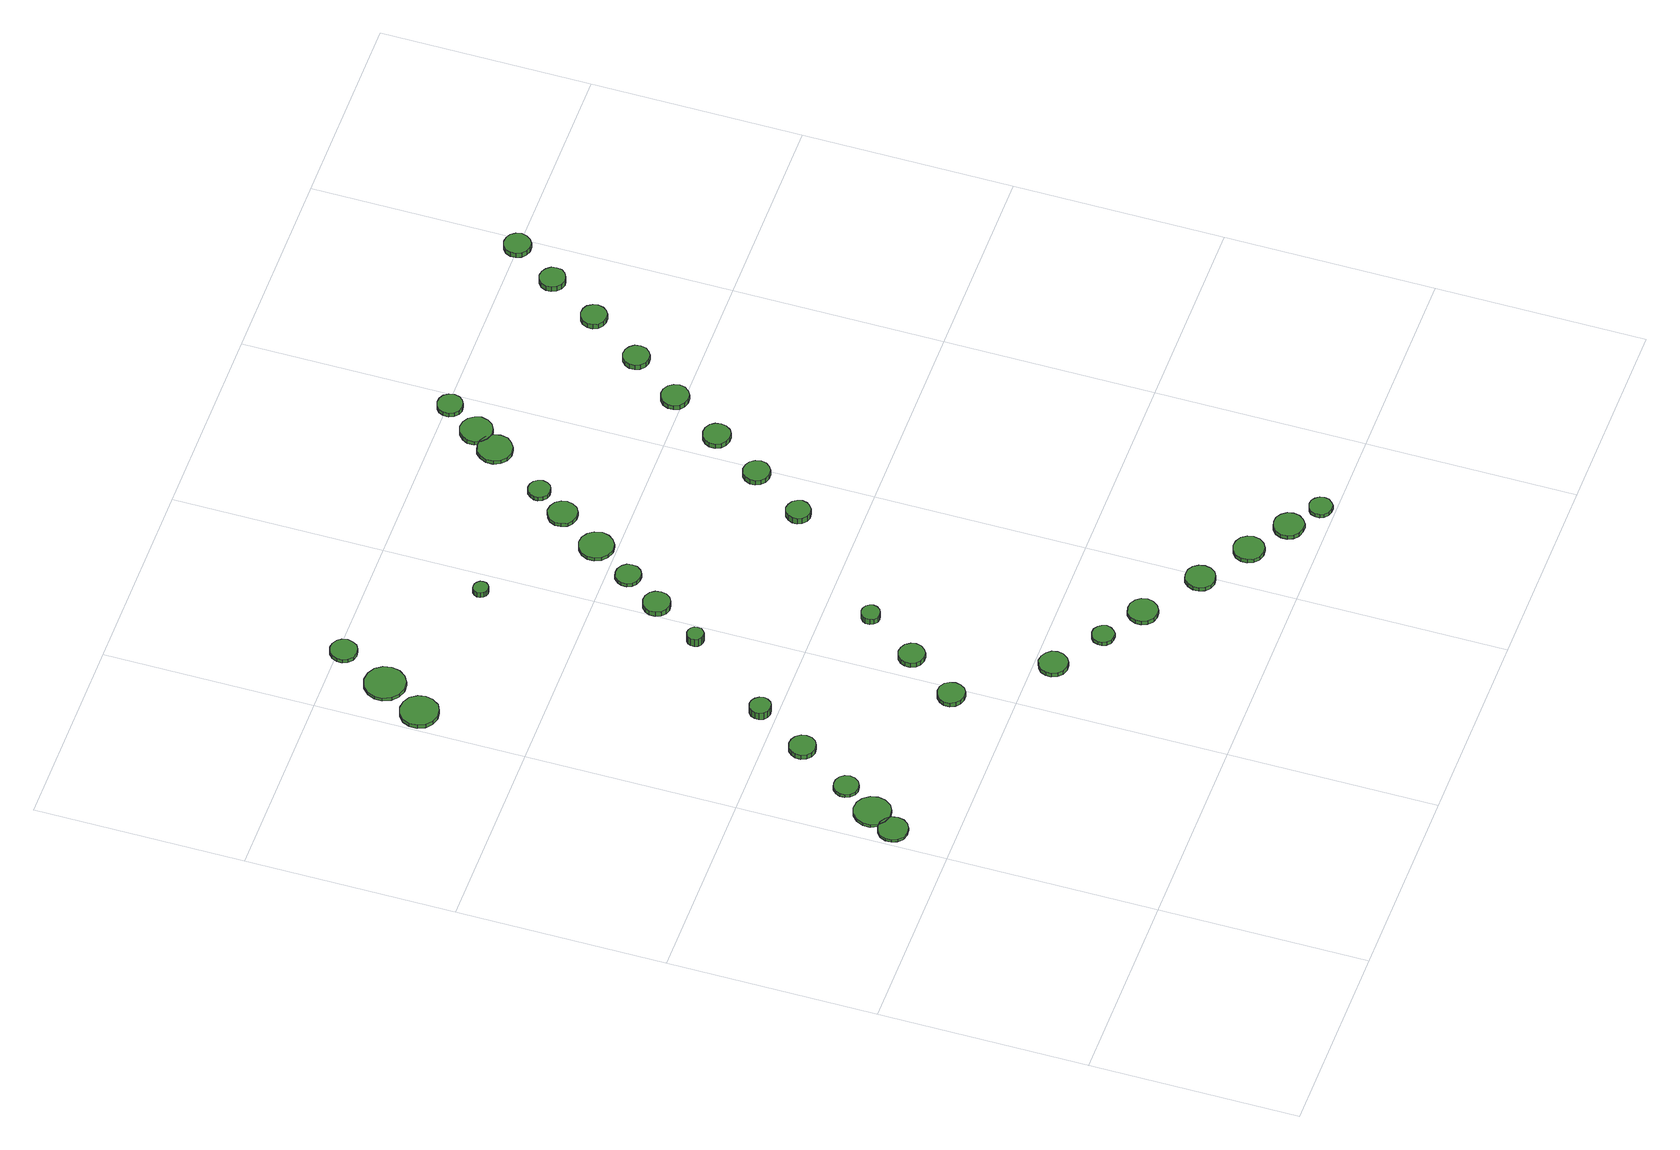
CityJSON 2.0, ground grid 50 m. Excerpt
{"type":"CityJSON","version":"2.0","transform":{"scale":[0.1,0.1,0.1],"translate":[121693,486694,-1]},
"CityObjects":{
"tree1":{"type":"SolitaryVegetationObject","attributes":{"function":"something"},"geometry":[{"type":"MultiSurface","lod":"1","boundaries":[[[0,1,2,3,4,5,6,7,8,9,10,11,12,13,14]],[[15,16,17,18,19,20,21,22,23,24,25,26,27,28,29]],[[0,29,28,1]],[[1,28,27,2]],[[2,27,26,3]],[[3,26,25,4]],[[4,25,24,5]],[[5,24,23,6]],[[6,23,22,7]],[[7,22,21,8]],[[8,21,20,9]],[[9,20,19,10]],[[10,19,18,11]],[[11,18,17,12]],[[12,17,16,13]],[[13,16,15,14]],[[14,15,29,0]]]}]},
"tree2":{"type":"SolitaryVegetationObject","attributes":{"function":"something"},"geometry":[{"type":"MultiSurface","lod":"1","boundaries":[[[30,31,32,33,34,35,36,37,38,39,40,41,42,43,44]],[[45,46,47,48,49,50,51,52,53,54,55,56,57,58,59]],[[30,59,58,31]],[[31,58,57,32]],[[32,57,56,33]],[[33,56,55,34]],[[34,55,54,35]],[[35,54,53,36]],[[36,53,52,37]],[[37,52,51,38]],[[38,51,50,39]],[[39,50,49,40]],[[40,49,48,41]],[[41,48,47,42]],[[42,47,46,43]],[[43,46,45,44]],[[44,45,59,30]]]}]},
"tree3":{"type":"SolitaryVegetationObject","attributes":{"function":"something"},"geometry":[{"type":"MultiSurface","lod":"1","boundaries":[[[60,61,62,63,64,65,66,67,68,69,70,71,72,73,74]],[[75,76,77,78,79,80,81,82,83,84,85,86,87,88,89]],[[60,89,88,61]],[[61,88,87,62]],[[62,87,86,63]],[[63,86,85,64]],[[64,85,84,65]],[[65,84,83,66]],[[66,83,82,67]],[[67,82,81,68]],[[68,81,80,69]],[[69,80,79,70]],[[70,79,78,71]],[[71,78,77,72]],[[72,77,76,73]],[[73,76,75,74]],[[74,75,89,60]]]}]},
"tree4":{"type":"SolitaryVegetationObject","attributes":{"function":"something"},"geometry":[{"type":"MultiSurface","lod":"1","boundaries":[[[90,91,92,93,94,95,96,97,98,99,100,101,102,103,104]],[[105,106,107,108,109,110,111,112,113,114,115,116,117,118,119]],[[90,119,118,91]],[[91,118,117,92]],[[92,117,116,93]],[[93,116,115,94]],[[94,115,114,95]],[[95,114,113,96]],[[96,113,112,97]],[[97,112,111,98]],[[98,111,110,99]],[[99,110,109,100]],[[100,109,108,101]],[[101,108,107,102]],[[102,107,106,103]],[[103,106,105,104]],[[104,105,119,90]]]}]},
"tree5":{"type":"SolitaryVegetationObject","attributes":{"function":"something"},"geometry":[{"type":"MultiSurface","lod":"1","boundaries":[[[120,121,122,123,124,125,126,127,128,129,130,131,132,133,134]],[[135,136,137,138,139,140,141,142,143,144,145,146,147,148,149]],[[120,149,148,121]],[[121,148,147,122]],[[122,147,146,123]],[[123,146,145,124]],[[124,145,144,125]],[[125,144,143,126]],[[126,143,142,127]],[[127,142,141,128]],[[128,141,140,129]],[[129,140,139,130]],[[130,139,138,131]],[[131,138,137,132]],[[132,137,136,133]],[[133,136,135,134]],[[134,135,149,120]]]}]},
"tree6":{"type":"SolitaryVegetationObject","attributes":{"function":"something"},"geometry":[{"type":"MultiSurface","lod":"1","boundaries":[[[150,151,152,153,154,155,156,157,158,159,160,161,162,163,164]],[[165,166,167,168,169,170,171,172,173,174,175,176,177,178,179]],[[150,179,178,151]],[[151,178,177,152]],[[152,177,176,153]],[[153,176,175,154]],[[154,175,174,155]],[[155,174,173,156]],[[156,173,172,157]],[[157,172,171,158]],[[158,171,170,159]],[[159,170,169,160]],[[160,169,168,161]],[[161,168,167,162]],[[162,167,166,163]],[[163,166,165,164]],[[164,165,179,150]]]}]},
"tree7":{"type":"SolitaryVegetationObject","attributes":{"function":"something"},"geometry":[{"type":"MultiSurface","lod":"1","boundaries":[[[180,181,182,183,184,185,186,187,188,189,190,191,192,193,194]],[[195,196,197,198,199,200,201,202,203,204,205,206,207,208,209]],[[180,209,208,181]],[[181,208,207,182]],[[182,207,206,183]],[[183,206,205,184]],[[184,205,204,185]],[[185,204,203,186]],[[186,203,202,187]],[[187,202,201,188]],[[188,201,200,189]],[[189,200,199,190]],[[190,199,198,191]],[[191,198,197,192]],[[192,197,196,193]],[[193,196,195,194]],[[194,195,209,180]]]}]},
"tree8":{"type":"SolitaryVegetationObject","attributes":{"function":"something"},"geometry":[{"type":"MultiSurface","lod":"1","boundaries":[[[210,211,212,213,214,215,216,217,218,219,220,221,222,223,224]],[[225,226,227,228,229,230,231,232,233,234,235,236,237,238,239]],[[210,239,238,211]],[[211,238,237,212]],[[212,237,236,213]],[[213,236,235,214]],[[214,235,234,215]],[[215,234,233,216]],[[216,233,232,217]],[[217,232,231,218]],[[218,231,230,219]],[[219,230,229,220]],[[220,229,228,221]],[[221,228,227,222]],[[222,227,226,223]],[[223,226,225,224]],[[224,225,239,210]]]}]},
"tree9":{"type":"SolitaryVegetationObject","attributes":{"function":"something"},"geometry":[{"type":"MultiSurface","lod":"1","boundaries":[[[240,241,242,243,244,245,246,247,248,249,250,251,252,253,254]],[[255,256,257,258,259,260,261,262,263,264,265,266,267,268,269]],[[240,269,268,241]],[[241,268,267,242]],[[242,267,266,243]],[[243,266,265,244]],[[244,265,264,245]],[[245,264,263,246]],[[246,263,262,247]],[[247,262,261,248]],[[248,261,260,249]],[[249,260,259,250]],[[250,259,258,251]],[[251,258,257,252]],[[252,257,256,253]],[[253,256,255,254]],[[254,255,269,240]]]}]},
"tree10":{"type":"SolitaryVegetationObject","attributes":{"function":"something"},"geometry":[{"type":"MultiSurface","lod":"1","boundaries":[[[270,271,272,273,274,275,276,277,278,279,280,281,282,283,284]],[[285,286,287,288,289,290,291,292,293,294,295,296,297,298,299]],[[270,299,298,271]],[[271,298,297,272]],[[272,297,296,273]],[[273,296,295,274]],[[274,295,294,275]],[[275,294,293,276]],[[276,293,292,277]],[[277,292,291,278]],[[278,291,290,279]],[[279,290,289,280]],[[280,289,288,281]],[[281,288,287,282]],[[282,287,286,283]],[[283,286,285,284]],[[284,285,299,270]]]}]},
"tree11":{"type":"SolitaryVegetationObject","attributes":{"function":"something"},"geometry":[{"type":"MultiSurface","lod":"1","boundaries":[[[300,301,302,303,304,305,306,307,308,309,310,311,312,313,314]],[[315,316,317,318,319,320,321,322,323,324,325,326,327,328,329]],[[300,329,328,301]],[[301,328,327,302]],[[302,327,326,303]],[[303,326,325,304]],[[304,325,324,305]],[[305,324,323,306]],[[306,323,322,307]],[[307,322,321,308]],[[308,321,320,309]],[[309,320,319,310]],[[310,319,318,311]],[[311,318,317,312]],[[312,317,316,313]],[[313,316,315,314]],[[314,315,329,300]]]}]},
"tree12":{"type":"SolitaryVegetationObject","attributes":{"function":"something"},"geometry":[{"type":"MultiSurface","lod":"1","boundaries":[[[330,331,332,333,334,335,336,337,338,339,340,341,342,343,344]],[[345,346,347,348,349,350,351,352,353,354,355,356,357,358,359]],[[330,359,358,331]],[[331,358,357,332]],[[332,357,356,333]],[[333,356,355,334]],[[334,355,354,335]],[[335,354,353,336]],[[336,353,352,337]],[[337,352,351,338]],[[338,351,350,339]],[[339,350,349,340]],[[340,349,348,341]],[[341,348,347,342]],[[342,347,346,343]],[[343,346,345,344]],[[344,345,359,330]]]}]},
"tree13":{"type":"SolitaryVegetationObject","attributes":{"function":"something"},"geometry":[{"type":"MultiSurface","lod":"1","boundaries":[[[360,361,362,363,364,365,366,367,368,369,370,371,372,373,374]],[[375,376,377,378,379,380,381,382,383,384,385,386,387,388,389]],[[360,389,388,361]],[[361,388,387,362]],[[362,387,386,363]],[[363,386,385,364]],[[364,385,384,365]],[[365,384,383,366]],[[366,383,382,367]],[[367,382,381,368]],[[368,381,380,369]],[[369,380,379,370]],[[370,379,378,371]],[[371,378,377,372]],[[372,377,376,373]],[[373,376,375,374]],[[374,375,389,360]]]}]},
"tree14":{"type":"SolitaryVegetationObject","attributes":{"function":"something"},"geometry":[{"type":"MultiSurface","lod":"1","boundaries":[[[390,391,392,393,394,395,396,397,398,399,400,401,402,403,404]],[[405,406,407,408,409,410,411,412,413,414,415,416,417,418,419]],[[390,419,418,391]],[[391,418,417,392]],[[392,417,416,393]],[[393,416,415,394]],[[394,415,414,395]],[[395,414,413,396]],[[396,413,412,397]],[[397,412,411,398]],[[398,411,410,399]],[[399,410,409,400]],[[400,409,408,401]],[[401,408,407,402]],[[402,407,406,403]],[[403,406,405,404]],[[404,405,419,390]]]}]},
"tree15":{"type":"SolitaryVegetationObject","attributes":{"function":"something"},"geometry":[{"type":"MultiSurface","lod":"1","boundaries":[[[420,421,422,423,424,425,426,427,428,429,430,431,432,433,434]],[[435,436,437,438,439,440,441,442,443,444,445,446,447,448,449]],[[420,449,448,421]],[[421,448,447,422]],[[422,447,446,423]],[[423,446,445,424]],[[424,445,444,425]],[[425,444,443,426]],[[426,443,442,427]],[[427,442,441,428]],[[428,441,440,429]],[[429,440,439,430]],[[430,439,438,431]],[[431,438,437,432]],[[432,437,436,433]],[[433,436,435,434]],[[434,435,449,420]]]}]},
"tree16":{"type":"SolitaryVegetationObject","attributes":{"function":"something"},"geometry":[{"type":"MultiSurface","lod":"1","boundaries":[[[450,451,452,453,454,455,456,457,458,459,460,461,462,463,464]],[[465,466,467,468,469,470,471,472,473,474,475,476,477,478,479]],[[450,479,478,451]],[[451,478,477,452]],[[452,477,476,453]],[[453,476,475,454]],[[454,475,474,455]],[[455,474,473,456]],[[456,473,472,457]],[[457,472,471,458]],[[458,471,470,459]],[[459,470,469,460]],[[460,469,468,461]],[[461,468,467,462]],[[462,467,466,463]],[[463,466,465,464]],[[464,465,479,450]]]}]},
"tree17":{"type":"SolitaryVegetationObject","attributes":{"function":"something"},"geometry":[{"type":"MultiSurface","lod":"1","boundaries":[[[480,481,482,483,484,485,486,487,488,489,490,491,492,493,494]],[[495,496,497,498,499,500,501,502,503,504,505,506,507,508,509]],[[480,509,508,481]],[[481,508,507,482]],[[482,507,506,483]],[[483,506,505,484]],[[484,505,504,485]],[[485,504,503,486]],[[486,503,502,487]],[[487,502,501,488]],[[488,501,500,489]],[[489,500,499,490]],[[490,499,498,491]],[[491,498,497,492]],[[492,497,496,493]],[[493,496,495,494]],[[494,495,509,480]]]}]},
"tree18":{"type":"SolitaryVegetationObject","attributes":{"function":"something"}},
"tree19":{"type":"SolitaryVegetationObject","attributes":{"function":"something"},"geometry":[{"type":"MultiSurface","lod":"1","boundaries":[[[510,511,512,513,514,515,516,517,518,519,520,521,522,523,524]],[[525,526,527,528,529,530,531,532,533,534,535,536,537,538,539]],[[510,539,538,511]],[[511,538,537,512]],[[512,537,536,513]],[[513,536,535,514]],[[514,535,534,515]],[[515,534,533,516]],[[516,533,532,517]],[[517,532,531,518]],[[518,531,530,519]],[[519,530,529,520]],[[520,529,528,521]],[[521,528,527,522]],[[522,527,526,523]],[[523,526,525,524]],[[524,525,539,510]]]}]},
"tree20":{"type":"SolitaryVegetationObject","attributes":{"function":"something"},"geometry":[{"type":"MultiSurface","lod":"1","boundaries":[[[540,541,542,543,544,545,546,547,548,549,550,551,552,553,554]],[[555,556,557,558,559,560,561,562,563,564,565,566,567,568,569]],[[540,569,568,541]],[[541,568,567,542]],[[542,567,566,543]],[[543,566,565,544]],[[544,565,564,545]],[[545,564,563,546]],[[546,563,562,547]],[[547,562,561,548]],[[548,561,560,549]],[[549,560,559,550]],[[550,559,558,551]],[[551,558,557,552]],[[552,557,556,553]],[[553,556,555,554]],[[554,555,569,540]]]}]},
"tree21":{"type":"SolitaryVegetationObject","attributes":{"function":"something"}},
"tree22":{"type":"SolitaryVegetationObject","attributes":{"function":"something"},"geometry":[{"type":"MultiSurface","lod":"1","boundaries":[[[570,571,572,573,574,575,576,577,578,579,580,581,582,583,584]],[[585,586,587,588,589,590,591,592,593,594,595,596,597,598,599]],[[570,599,598,571]],[[571,598,597,572]],[[572,597,596,573]],[[573,596,595,574]],[[574,595,594,575]],[[575,594,593,576]],[[576,593,592,577]],[[577,592,591,578]],[[578,591,590,579]],[[579,590,589,580]],[[580,589,588,581]],[[581,588,587,582]],[[582,587,586,583]],[[583,586,585,584]],[[584,585,599,570]]]}]},
"tree23":{"type":"SolitaryVegetationObject","attributes":{"function":"something"}},
"tree24":{"type":"SolitaryVegetationObject","attributes":{"function":"something"},"geometry":[{"type":"MultiSurface","lod":"1","boundaries":[[[600,601,602,603,604,605,606,607,608,609,610,611,612,613,614]],[[615,616,617,618,619,620,621,622,623,624,625,626,627,628,629]],[[600,629,628,601]],[[601,628,627,602]],[[602,627,626,603]],[[603,626,625,604]],[[604,625,624,605]],[[605,624,623,606]],[[606,623,622,607]],[[607,622,621,608]],[[608,621,620,609]],[[609,620,619,610]],[[610,619,618,611]],[[611,618,617,612]],[[612,617,616,613]],[[613,616,615,614]],[[614,615,629,600]]]}]},
"tree25":{"type":"SolitaryVegetationObject","attributes":{"function":"something"},"geometry":[{"type":"MultiSurface","lod":"1","boundaries":[[[630,631,632,633,634,635,636,637,638,639,640,641,642,643,644]],[[645,646,647,648,649,650,651,652,653,654,655,656,657,658,659]],[[630,659,658,631]],[[631,658,657,632]],[[632,657,656,633]],[[633,656,655,634]],[[634,655,654,635]],[[635,654,653,636]],[[636,653,652,637]],[[637,652,651,638]],[[638,651,650,639]],[[639,650,649,640]],[[640,649,648,641]],[[641,648,647,642]],[[642,647,646,643]],[[643,646,645,644]],[[644,645,659,630]]]}]},
"tree26":{"type":"SolitaryVegetationObject","attributes":{"function":"something"},"geometry":[{"type":"MultiSurface","lod":"1","boundaries":[[[660,661,662,663,664,665,666,667,668,669,670,671,672,673,674]],[[675,676,677,678,679,680,681,682,683,684,685,686,687,688,689]],[[660,689,688,661]],[[661,688,687,662]],[[662,687,686,663]],[[663,686,685,664]],[[664,685,684,665]],[[665,684,683,666]],[[666,683,682,667]],[[667,682,681,668]],[[668,681,680,669]],[[669,680,679,670]],[[670,679,678,671]],[[671,678,677,672]],[[672,677,676,673]],[[673,676,675,674]],[[674,675,689,660]]]}]},
"tree27":{"type":"SolitaryVegetationObject","attributes":{"function":"something"},"geometry":[{"type":"MultiSurface","lod":"1","boundaries":[[[690,691,692,693,694,695,696,697,698,699,700,701,702,703,704]],[[705,706,707,708,709,710,711,712,713,714,715,716,717,718,719]],[[690,719,718,691]],[[691,718,717,692]],[[692,717,716,693]],[[693,716,715,694]],[[694,715,714,695]],[[695,714,713,696]],[[696,713,712,697]],[[697,712,711,698]],[[698,711,710,699]],[[699,710,709,700]],[[700,709,708,701]],[[701,708,707,702]],[[702,707,706,703]],[[703,706,705,704]],[[704,705,719,690]]]}]},
"tree28":{"type":"SolitaryVegetationObject","attributes":{"function":"something"},"geometry":[{"type":"MultiSurface","lod":"1","boundaries":[[[720,721,722,723,724,725,726,727,728,729,730,731,732,733,734]],[[735,736,737,738,739,740,741,742,743,744,745,746,747,748,749]],[[720,749,748,721]],[[721,748,747,722]],[[722,747,746,723]],[[723,746,745,724]],[[724,745,744,725]],[[725,744,743,726]],[[726,743,742,727]],[[727,742,741,728]],[[728,741,740,729]],[[729,740,739,730]],[[730,739,738,731]],[[731,738,737,732]],[[732,737,736,733]],[[733,736,735,734]],[[734,735,749,720]]]}]},
"tree29":{"type":"SolitaryVegetationObject","attributes":{"function":"something"},"geometry":[{"type":"MultiSurface","lod":"1","boundaries":[[[750,751,752,753,754,755,756,757,758,759,760,761,762,763,764]],[[765,766,767,768,769,770,771,772,773,774,775,776,777,778,779]],[[750,779,778,751]],[[751,778,777,752]],[[752,777,776,753]],[[753,776,775,754]],[[754,775,774,755]],[[755,774,773,756]],[[756,773,772,757]],[[757,772,771,758]],[[758,771,770,759]],[[759,770,769,760]],[[760,769,768,761]],[[761,768,767,762]],[[762,767,766,763]],[[763,766,765,764]],[[764,765,779,750]]]}]},
"tree30":{"type":"SolitaryVegetationObject","attributes":{"function":"something"},"geometry":[{"type":"MultiSurface","lod":"1","boundaries":[[[780,781,782,783,784,785,786,787,788,789,790,791,792,793,794]],[[795,796,797,798,799,800,801,802,803,804,805,806,807,808,809]],[[780,809,808,781]],[[781,808,807,782]],[[782,807,806,783]],[[783,806,805,784]],[[784,805,804,785]],[[785,804,803,786]],[[786,803,802,787]],[[787,802,801,788]],[[788,801,800,789]],[[789,800,799,790]],[[790,799,798,791]],[[791,798,797,792]],[[792,797,796,793]],[[793,796,795,794]],[[794,795,809,780]]]}]},
"tree31":{"type":"SolitaryVegetationObject","attributes":{"function":"something"},"geometry":[{"type":"MultiSurface","lod":"1","boundaries":[[[810,811,812,813,814,815,816,817,818,819,820,821,822,823,824]],[[825,826,827,828,829,830,831,832,833,834,835,836,837,838,839]],[[810,839,838,811]],[[811,838,837,812]],[[812,837,836,813]],[[813,836,835,814]],[[814,835,834,815]],[[815,834,833,816]],[[816,833,832,817]],[[817,832,831,818]],[[818,831,830,819]],[[819,830,829,820]],[[820,829,828,821]],[[821,828,827,822]],[[822,827,826,823]],[[823,826,825,824]],[[824,825,839,810]]]}]},
"tree32":{"type":"SolitaryVegetationObject","attributes":{"function":"something"},"geometry":[{"type":"MultiSurface","lod":"1","boundaries":[[[840,841,842,843,844,845,846,847,848,849,850,851,852,853,854]],[[855,856,857,858,859,860,861,862,863,864,865,866,867,868,869]],[[840,869,868,841]],[[841,868,867,842]],[[842,867,866,843]],[[843,866,865,844]],[[844,865,864,845]],[[845,864,863,846]],[[846,863,862,847]],[[847,862,861,848]],[[848,861,860,849]],[[849,860,859,850]],[[850,859,858,851]],[[851,858,857,852]],[[852,857,856,853]],[[853,856,855,854]],[[854,855,869,840]]]}]},
"tree33":{"type":"SolitaryVegetationObject","attributes":{"function":"something"},"geometry":[{"type":"MultiSurface","lod":"1","boundaries":[[[870,871,872,873,874,875,876,877,878,879,880,881,882,883,884]],[[885,886,887,888,889,890,891,892,893,894,895,896,897,898,899]],[[870,899,898,871]],[[871,898,897,872]],[[872,897,896,873]],[[873,896,895,874]],[[874,895,894,875]],[[875,894,893,876]],[[876,893,892,877]],[[877,892,891,878]],[[878,891,890,879]],[[879,890,889,880]],[[880,889,888,881]],[[881,888,887,882]],[[882,887,886,883]],[[883,886,885,884]],[[884,885,899,870]]]}]},
"tree34":{"type":"SolitaryVegetationObject","attributes":{"function":"something"},"geometry":[{"type":"MultiSurface","lod":"1","boundaries":[[[900,901,902,903,904,905,906,907,908,909,910,911,912,913,914]],[[915,916,917,918,919,920,921,922,923,924,925,926,927,928,929]],[[900,929,928,901]],[[901,928,927,902]],[[902,927,926,903]],[[903,926,925,904]],[[904,925,924,905]],[[905,924,923,906]],[[906,923,922,907]],[[907,922,921,908]],[[908,921,920,909]],[[909,920,919,910]],[[910,919,918,911]],[[911,918,917,912]],[[912,917,916,913]],[[913,916,915,914]],[[914,915,929,900]]]}]},
"tree35":{"type":"SolitaryVegetationObject","attributes":{"function":"something"},"geometry":[{"type":"MultiSurface","lod":"1","boundaries":[[[930,931,932,933,934,935,936,937,938,939,940,941,942,943,944]],[[945,946,947,948,949,950,951,952,953,954,955,956,957,958,959]],[[930,959,958,931]],[[931,958,957,932]],[[932,957,956,933]],[[933,956,955,934]],[[934,955,954,935]],[[935,954,953,936]],[[936,953,952,937]],[[937,952,951,938]],[[938,951,950,939]],[[939,950,949,940]],[[940,949,948,941]],[[941,948,947,942]],[[942,947,946,943]],[[943,946,945,944]],[[944,945,959,930]]]}]},
"tree36":{"type":"SolitaryVegetationObject","attributes":{"function":"something"},"geometry":[{"type":"MultiSurface","lod":"1","boundaries":[[[960,961,962,963,964,965,966,967,968,969,970,971,972,973,974]],[[975,976,977,978,979,980,981,982,983,984,985,986,987,988,989]],[[960,989,988,961]],[[961,988,987,962]],[[962,987,986,963]],[[963,986,985,964]],[[964,985,984,965]],[[965,984,983,966]],[[966,983,982,967]],[[967,982,981,968]],[[968,981,980,969]],[[969,980,979,970]],[[970,979,978,971]],[[971,978,977,972]],[[972,977,976,973]],[[973,976,975,974]],[[974,975,989,960]]]}]},
"tree37":{"type":"SolitaryVegetationObject","attributes":{"function":"something"},"geometry":[{"type":"MultiSurface","lod":"1","boundaries":[[[990,991,992,993,994,995,996,997,998,999,1000,1001,1002,1003,1004]],[[1005,1006,1007,1008,1009,1010,1011,1012,1013,1014,1015,1016,1017,1018,1019]],[[990,1019,1018,991]],[[991,1018,1017,992]],[[992,1017,1016,993]],[[993,1016,1015,994]],[[994,1015,1014,995]],[[995,1014,1013,996]],[[996,1013,1012,997]],[[997,1012,1011,998]],[[998,1011,1010,999]],[[999,1010,1009,1000]],[[1000,1009,1008,1001]],[[1001,1008,1007,1002]],[[1002,1007,1006,1003]],[[1003,1006,1005,1004]],[[1004,1005,1019,990]]]}]},
"tree38":{"type":"SolitaryVegetationObject","attributes":{"function":"something"},"geometry":[{"type":"MultiSurface","lod":"1","boundaries":[[[1020,1021,1022,1023,1024,1025,1026,1027,1028,1029,1030,1031,1032,1033,1034]],[[1035,1036,1037,1038,1039,1040,1041,1042,1043,1044,1045,1046,1047,1048,1049]],[[1020,1049,1048,1021]],[[1021,1048,1047,1022]],[[1022,1047,1046,1023]],[[1023,1046,1045,1024]],[[1024,1045,1044,1025]],[[1025,1044,1043,1026]],[[1026,1043,1042,1027]],[[1027,1042,1041,1028]],[[1028,1041,1040,1029]],[[1029,1040,1039,1030]],[[1030,1039,1038,1031]],[[1031,1038,1037,1032]],[[1032,1037,1036,1033]],[[1033,1036,1035,1034]],[[1034,1035,1049,1020]]]}]},
"tree39":{"type":"SolitaryVegetationObject","attributes":{"function":"something"},"geometry":[{"type":"MultiSurface","lod":"1","boundaries":[[[1050,1051,1052,1053,1054,1055,1056,1057,1058,1059,1060,1061,1062,1063,1064]],[[1065,1066,1067,1068,1069,1070,1071,1072,1073,1074,1075,1076,1077,1078,1079]],[[1050,1079,1078,1051]],[[1051,1078,1077,1052]],[[1052,1077,1076,1053]],[[1053,1076,1075,1054]],[[1054,1075,1074,1055]],[[1055,1074,1073,1056]],[[1056,1073,1072,1057]],[[1057,1072,1071,1058]],[[1058,1071,1070,1059]],[[1059,1070,1069,1060]],[[1060,1069,1068,1061]],[[1061,1068,1067,1062]],[[1062,1067,1066,1063]],[[1063,1066,1065,1064]],[[1064,1065,1079,1050]]]}]}
},
"vertices":[
[79,642,15],[76,657,15],[67,668,15],[54,676,15],[39,677,15],[25,673,15],[14,663,15],[8,649,15],[8,635,15],[14,621,15],[25,611,15],[39,607,15],[54,608,15],[67,616,15],[76,628,15],[76,628,8],[67,616,8],[54,608,8],[39,607,8],[25,611,8],[14,621,8],[8,635,8],[8,649,8],[14,663,8],[25,673,8],[39,677,8],[54,676,8],[67,668,8],[76,657,8],[79,642,8],
[123,703,16],[119,721,16],[108,736,16],[93,745,16],[74,747,16],[57,741,16],[44,729,16],[36,712,16],[36,694,16],[44,677,16],[57,665,16],[74,659,16],[93,661,16],[108,670,16],[119,685,16],[119,685,8],[108,670,8],[93,661,8],[74,659,8],[57,665,8],[44,677,8],[36,694,8],[36,712,8],[44,729,8],[57,741,8],[74,747,8],[93,745,8],[108,736,8],[119,721,8],[123,703,8],
[164,783,17],[161,795,17],[154,805,17],[143,811,17],[131,812,17],[119,809,17],[110,800,17],[105,789,17],[105,777,17],[110,765,17],[119,757,17],[131,753,17],[143,755,17],[154,761,17],[161,771,17],[161,771,8],[154,761,8],[143,755,8],[131,753,8],[119,757,8],[110,765,8],[105,777,8],[105,789,8],[110,800,8],[119,809,8],[131,812,8],[143,811,8],[154,805,8],[161,795,8],[164,783,8],
[247,914,21],[245,926,21],[237,937,21],[226,943,21],[213,945,21],[200,941,21],[191,932,21],[185,920,21],[185,907,21],[191,895,21],[200,886,21],[213,882,21],[226,884,21],[237,890,21],[245,901,21],[245,901,8],[237,890,8],[226,884,8],[213,882,8],[200,886,8],[191,895,8],[185,907,8],[185,920,8],[191,932,8],[200,941,8],[213,945,8],[226,943,8],[237,937,8],[245,926,8],[247,914,8],
[97,1767,17],[93,1785,17],[82,1801,17],[65,1810,17],[47,1812,17],[29,1806,17],[15,1794,17],[7,1776,17],[7,1758,17],[15,1740,17],[29,1728,17],[47,1722,17],[65,1724,17],[82,1733,17],[93,1749,17],[93,1749,6],[82,1733,6],[65,1724,6],[47,1722,6],[29,1728,6],[15,1740,6],[7,1758,6],[7,1776,6],[15,1794,6],[29,1806,6],[47,1812,6],[65,1810,6],[82,1801,6],[93,1785,6],[97,1767,6],
[322,1040,28],[319,1050,28],[313,1058,28],[304,1064,28],[294,1065,28],[284,1062,28],[276,1055,28],[272,1045,28],[272,1035,28],[276,1025,28],[284,1018,28],[294,1015,28],[304,1016,28],[313,1021,28],[319,1030,28],[319,1030,7],[313,1021,7],[304,1016,7],[294,1015,7],[284,1018,7],[276,1025,7],[272,1035,7],[272,1045,7],[276,1055,7],[284,1062,7],[294,1065,7],[304,1064,7],[313,1058,7],[319,1050,7],[322,1040,7],
[507,646,19],[504,659,19],[497,670,19],[485,677,19],[472,678,19],[459,674,19],[449,665,19],[443,653,19],[443,639,19],[449,627,19],[459,618,19],[472,614,19],[485,615,19],[497,622,19],[504,633,19],[504,633,7],[497,622,7],[485,615,7],[472,614,7],[459,618,7],[449,627,7],[443,639,7],[443,653,7],[449,665,7],[459,674,7],[472,678,7],[485,677,7],[497,670,7],[504,659,7],[507,646,7],
[159,1868,15],[155,1888,15],[143,1904,15],[125,1914,15],[105,1916,15],[86,1910,15],[71,1896,15],[62,1878,15],[62,1858,15],[71,1839,15],[86,1826,15],[105,1819,15],[125,1821,15],[143,1832,15],[155,1848,15],[155,1848,6],[143,1832,6],[125,1821,6],[105,1819,6],[86,1826,6],[71,1839,6],[62,1858,6],[62,1878,6],[71,1896,6],[86,1910,6],[105,1916,6],[125,1914,6],[143,1904,6],[155,1888,6],[159,1868,6],
[669,457,19],[666,471,19],[657,482,19],[645,489,19],[631,491,19],[617,486,19],[607,477,19],[601,464,19],[601,450,19],[607,437,19],[617,427,19],[631,423,19],[645,424,19],[657,431,19],[666,443,19],[666,443,7],[657,431,7],[645,424,7],[631,423,7],[617,427,7],[607,437,7],[601,450,7],[601,464,7],[607,477,7],[617,486,7],[631,491,7],[645,489,7],[657,482,7],[666,471,7],[669,457,7],
[208,1988,16],[205,2001,16],[198,2011,16],[186,2018,16],[173,2019,16],[160,2015,16],[150,2006,16],[145,1994,16],[145,1981,16],[150,1969,16],[160,1960,16],[173,1956,16],[186,1957,16],[198,1964,16],[205,1975,16],[205,1975,6],[198,1964,6],[186,1957,6],[173,1956,6],[160,1960,6],[150,1969,6],[145,1981,6],[145,1994,6],[150,2006,6],[160,2015,6],[173,2019,6],[186,2018,6],[198,2011,6],[205,2001,6],[208,1988,6],
[592,768,20],[589,780,20],[581,791,20],[570,797,20],[557,799,20],[545,795,20],[535,786,20],[530,774,20],[530,761,20],[535,749,20],[545,741,20],[557,737,20],[570,738,20],[581,745,20],[589,755,20],[589,755,7],[581,745,7],[570,738,7],[557,737,7],[545,741,7],[535,749,7],[530,761,7],[530,774,7],[535,786,7],[545,795,7],[557,799,7],[570,797,7],[581,791,7],[589,780,7],[592,768,7],
[477,1247,30],[476,1255,30],[471,1261,30],[464,1265,30],[456,1266,30],[448,1264,30],[442,1258,30],[439,1251,30],[439,1243,30],[442,1235,30],[448,1230,30],[456,1227,30],[464,1228,30],[471,1232,30],[476,1239,30],[476,1239,7],[471,1232,7],[464,1228,7],[456,1227,7],[448,1230,7],[442,1235,7],[439,1243,7],[439,1251,7],[442,1258,7],[448,1264,7],[456,1266,7],[464,1265,7],[471,1261,7],[476,1255,7],[477,1247,7],
[779,377,19],[776,388,19],[770,396,19],[761,402,19],[750,403,19],[739,400,19],[731,392,19],[727,382,19],[727,372,19],[731,362,19],[739,354,19],[750,351,19],[761,352,19],[770,358,19],[776,366,19],[776,366,8],[770,358,8],[761,352,8],[750,351,8],[739,354,8],[731,362,8],[727,372,8],[727,382,8],[731,392,8],[739,400,8],[750,403,8],[761,402,8],[770,396,8],[776,388,8],[779,377,8],
[671,894,23],[669,903,23],[663,911,23],[655,915,23],[646,916,23],[637,913,23],[630,907,23],[626,899,23],[626,889,23],[630,881,23],[637,874,23],[646,872,23],[655,873,23],[663,877,23],[669,885,23],[669,885,7],[663,877,7],[655,873,7],[646,872,7],[637,874,7],[630,881,7],[626,889,7],[626,899,7],[630,907,7],[637,913,7],[646,916,7],[655,915,7],[663,911,7],[669,903,7],[671,894,7],
[562,1362,21],[560,1375,21],[552,1386,21],[540,1393,21],[527,1394,21],[514,1390,21],[504,1381,21],[499,1369,21],[499,1355,21],[504,1343,21],[514,1334,21],[527,1330,21],[540,1332,21],[552,1338,21],[560,1349,21],[560,1349,7],[552,1338,7],[540,1332,7],[527,1330,7],[514,1334,7],[504,1343,7],[499,1355,7],[499,1369,7],[504,1381,7],[514,1390,7],[527,1394,7],[540,1393,7],[552,1386,7],[560,1375,7],[562,1362,7],
[885,315,19],[882,330,19],[873,341,19],[860,349,19],[846,350,19],[832,346,19],[821,336,19],[815,322,19],[815,308,19],[821,294,19],[832,284,19],[846,280,19],[860,281,19],[873,289,19],[882,301,19],[882,301,8],[873,289,8],[860,281,8],[846,280,8],[832,284,8],[821,294,8],[815,308,8],[815,322,8],[821,336,8],[832,346,8],[846,350,8],[860,349,8],[873,341,8],[882,330,8],[885,315,8],
[467,1752,21],[466,1759,21],[461,1765,21],[455,1769,21],[447,1770,21],[440,1768,21],[435,1763,21],[431,1756,21],[431,1748,21],[435,1741,21],[440,1736,21],[447,1734,21],[455,1735,21],[461,1739,21],[466,1745,21],[466,1745,6],[461,1739,6],[455,1735,6],[447,1734,6],[440,1736,6],[435,1741,6],[431,1748,6],[431,1756,6],[435,1763,6],[440,1768,6],[447,1770,6],[455,1769,6],[461,1765,6],[466,1759,6],[467,1752,6],
[624,1451,17],[622,1463,17],[614,1473,17],[603,1479,17],[591,1480,17],[579,1477,17],[570,1468,17],[565,1457,17],[565,1444,17],[570,1433,17],[579,1425,17],[591,1421,17],[603,1422,17],[614,1428,17],[622,1438,17],[622,1438,7],[614,1428,7],[603,1422,7],[591,1421,7],[579,1425,7],[570,1433,7],[565,1444,7],[565,1457,7],[570,1468,7],[579,1477,7],[591,1480,7],[603,1479,7],[614,1473,7],[622,1463,7],[624,1451,7],
[1022,224,19],[1019,238,19],[1011,250,19],[998,258,19],[983,259,19],[969,255,19],[959,245,19],[953,231,19],[953,217,19],[959,203,19],[969,194,19],[983,189,19],[998,191,19],[1011,198,19],[1019,210,19],[1019,210,8],[1011,198,8],[998,191,8],[983,189,8],[969,194,8],[959,203,8],[953,217,8],[953,231,8],[959,245,8],[969,255,8],[983,259,8],[998,258,8],[1011,250,8],[1019,238,8],[1022,224,8],
[699,1547,15],[695,1564,15],[685,1577,15],[671,1586,15],[654,1588,15],[638,1582,15],[625,1571,15],[618,1555,15],[618,1539,15],[625,1523,15],[638,1512,15],[654,1506,15],[671,1508,15],[685,1517,15],[695,1530,15],[695,1530,6],[685,1517,6],[671,1508,6],[654,1506,6],[638,1512,6],[625,1523,6],[618,1539,6],[618,1555,6],[625,1571,6],[638,1582,6],[654,1588,6],[671,1586,6],[685,1577,6],[695,1564,6],[699,1547,6],
[1141,148,19],[1138,162,19],[1129,175,19],[1116,182,19],[1101,184,19],[1086,179,19],[1075,169,19],[1069,155,19],[1069,140,19],[1075,126,19],[1086,116,19],[1101,111,19],[1116,113,19],[1129,121,19],[1138,133,19],[1138,133,8],[1129,121,8],[1116,113,8],[1101,111,8],[1086,116,8],[1075,126,8],[1069,140,8],[1069,155,8],[1075,169,8],[1086,179,8],[1101,184,8],[1116,182,8],[1129,175,8],[1138,162,8],[1141,148,8],
[763,1650,16],[760,1664,16],[752,1676,16],[739,1683,16],[725,1685,16],[711,1680,16],[700,1671,16],[694,1657,16],[694,1643,16],[700,1629,16],[711,1620,16],[725,1615,16],[739,1617,16],[752,1624,16],[760,1636,16],[760,1636,6],[752,1624,6],[739,1617,6],[725,1615,6],[711,1620,6],[700,1629,6],[694,1643,6],[694,1657,6],[700,1671,6],[711,1680,6],[725,1685,6],[739,1683,6],[752,1676,6],[760,1664,6],[763,1650,6],
[1237,85,19],[1234,99,19],[1225,111,19],[1212,119,19],[1198,120,19],[1183,116,19],[1172,106,19],[1166,92,19],[1166,77,19],[1172,64,19],[1183,54,19],[1198,49,19],[1212,50,19],[1225,58,19],[1234,70,19],[1234,70,8],[1225,58,8],[1212,50,8],[1198,49,8],[1183,54,8],[1172,64,8],[1166,77,8],[1166,92,8],[1172,106,8],[1183,116,8],[1198,120,8],[1212,119,8],[1225,111,8],[1234,99,8],[1237,85,8],
[924,1146,24],[921,1158,24],[914,1167,24],[904,1173,24],[892,1175,24],[881,1171,24],[872,1163,24],[867,1152,24],[867,1140,24],[872,1129,24],[881,1121,24],[892,1117,24],[904,1119,24],[914,1125,24],[921,1134,24],[921,1134,7],[914,1125,7],[904,1119,7],[892,1117,7],[881,1121,7],[872,1129,7],[867,1140,7],[867,1152,7],[872,1163,7],[881,1171,7],[892,1175,7],[904,1173,7],[914,1167,7],[921,1158,7],[924,1146,7],
[1304,34,19],[1302,45,19],[1295,54,19],[1286,60,19],[1275,61,19],[1264,57,19],[1255,50,19],[1251,40,19],[1251,28,19],[1255,18,19],[1264,11,19],[1275,7,19],[1286,8,19],[1295,14,19],[1302,23,19],[1302,23,8],[1295,14,8],[1286,8,8],[1275,7,8],[1264,11,8],[1255,18,8],[1251,28,8],[1251,40,8],[1255,50,8],[1264,57,8],[1275,61,8],[1286,60,8],[1295,54,8],[1302,45,8],[1304,34,8],
[806,1722,17],[803,1733,17],[797,1742,17],[787,1747,17],[776,1748,17],[766,1745,17],[758,1737,17],[753,1727,17],[753,1717,17],[758,1707,17],[766,1699,17],[776,1696,17],[787,1697,17],[797,1702,17],[803,1711,17],[803,1711,6],[797,1702,6],[787,1697,6],[776,1696,6],[766,1699,6],[758,1707,6],[753,1717,6],[753,1727,6],[758,1737,6],[766,1745,6],[776,1748,6],[787,1747,6],[797,1742,6],[803,1733,6],[806,1722,6],
[1013,1273,21],[1010,1286,21],[1002,1297,21],[991,1303,21],[978,1305,21],[965,1301,21],[956,1292,21],[950,1280,21],[950,1267,21],[956,1255,21],[965,1246,21],[978,1242,21],[991,1243,21],[1002,1250,21],[1010,1260,21],[1010,1260,7],[1002,1250,7],[991,1243,7],[978,1242,7],[965,1246,7],[956,1255,7],[950,1267,7],[950,1280,7],[956,1292,7],[965,1301,7],[978,1305,7],[991,1303,7],[1002,1297,7],[1010,1286,7],[1013,1273,7],
[909,1856,16],[906,1873,16],[895,1887,16],[881,1895,16],[864,1897,16],[847,1892,16],[835,1880,16],[828,1865,16],[828,1847,16],[835,1832,16],[847,1820,16],[864,1815,16],[881,1817,16],[895,1826,16],[906,1839,16],[906,1839,6],[895,1826,6],[881,1817,6],[864,1815,6],[847,1820,6],[835,1832,6],[828,1847,6],[828,1865,6],[835,1880,6],[847,1892,6],[864,1897,6],[881,1895,6],[895,1887,6],[906,1873,6],[909,1856,6],
[1093,1394,20],[1091,1407,20],[1083,1418,20],[1071,1425,20],[1058,1426,20],[1045,1422,20],[1035,1413,20],[1029,1401,20],[1029,1387,20],[1035,1375,20],[1045,1366,20],[1058,1362,20],[1071,1363,20],[1083,1370,20],[1091,1381,20],[1091,1381,7],[1083,1370,7],[1071,1363,7],[1058,1362,7],[1045,1366,7],[1035,1375,7],[1029,1387,7],[1029,1401,7],[1035,1413,7],[1045,1422,7],[1058,1426,7],[1071,1425,7],[1083,1418,7],[1091,1407,7],[1093,1394,7],
[947,1914,17],[943,1929,17],[934,1942,17],[920,1950,17],[904,1952,17],[889,1947,17],[877,1936,17],[870,1922,17],[870,1906,17],[877,1891,17],[889,1880,17],[904,1875,17],[920,1877,17],[934,1885,17],[943,1898,17],[943,1898,6],[934,1885,6],[920,1877,6],[904,1875,6],[889,1880,6],[877,1891,6],[870,1906,6],[870,1922,6],[877,1936,6],[889,1947,6],[904,1952,6],[920,1950,6],[934,1942,6],[943,1929,6],[947,1914,6],
[993,1993,18],[990,2006,18],[983,2016,18],[972,2022,18],[960,2023,18],[948,2019,18],[939,2011,18],[934,2000,18],[934,1987,18],[939,1976,18],[948,1967,18],[960,1964,18],[972,1965,18],[983,1971,18],[990,1981,18],[990,1981,6],[983,1971,6],[972,1965,6],[960,1964,6],[948,1967,6],[939,1976,6],[934,1987,6],[934,2000,6],[939,2011,6],[948,2019,6],[960,2023,6],[972,2022,6],[983,2016,6],[990,2006,6],[993,1993,6],
[1178,1520,19],[1175,1534,19],[1167,1545,19],[1155,1552,19],[1142,1553,19],[1129,1549,19],[1118,1540,19],[1113,1527,19],[1113,1514,19],[1118,1501,19],[1129,1492,19],[1142,1488,19],[1155,1489,19],[1167,1496,19],[1175,1507,19],[1175,1507,6],[1167,1496,6],[1155,1489,6],[1142,1488,6],[1129,1492,6],[1118,1501,6],[1113,1514,6],[1113,1527,6],[1118,1540,6],[1129,1549,6],[1142,1553,6],[1155,1552,6],[1167,1545,6],[1175,1534,6],[1178,1520,6],
[1263,1641,20],[1261,1654,20],[1253,1664,20],[1242,1671,20],[1229,1672,20],[1217,1668,20],[1207,1659,20],[1202,1648,20],[1202,1635,20],[1207,1623,20],[1217,1614,20],[1229,1610,20],[1242,1611,20],[1253,1618,20],[1261,1628,20],[1261,1628,6],[1253,1618,6],[1242,1611,6],[1229,1610,6],[1217,1614,6],[1207,1623,6],[1202,1635,6],[1202,1648,6],[1207,1659,6],[1217,1668,6],[1229,1672,6],[1242,1671,6],[1253,1664,6],[1261,1654,6],[1263,1641,6],
[1352,1771,20],[1349,1783,20],[1342,1794,20],[1331,1800,20],[1318,1801,20],[1306,1797,20],[1296,1789,20],[1291,1777,20],[1291,1764,20],[1296,1752,20],[1306,1744,20],[1318,1740,20],[1331,1741,20],[1342,1748,20],[1349,1758,20],[1349,1758,6],[1342,1748,6],[1331,1741,6],[1318,1740,6],[1306,1744,6],[1296,1752,6],[1291,1764,6],[1291,1777,6],[1296,1789,6],[1306,1797,6],[1318,1801,6],[1331,1800,6],[1342,1794,6],[1349,1783,6],[1352,1771,6],
[1431,1895,20],[1429,1907,20],[1421,1917,20],[1410,1924,20],[1398,1925,20],[1386,1921,20],[1376,1913,20],[1371,1901,20],[1371,1888,20],[1376,1877,20],[1386,1868,20],[1398,1864,20],[1410,1866,20],[1421,1872,20],[1429,1882,20],[1429,1882,5],[1421,1872,5],[1410,1866,5],[1398,1864,5],[1386,1868,5],[1376,1877,5],[1371,1888,5],[1371,1901,5],[1376,1913,5],[1386,1921,5],[1398,1925,5],[1410,1924,5],[1421,1917,5],[1429,1907,5],[1431,1895,5],
[1506,2002,20],[1503,2015,20],[1495,2026,20],[1484,2032,20],[1471,2033,20],[1459,2029,20],[1449,2021,20],[1444,2009,20],[1444,1996,20],[1449,1984,20],[1459,1975,20],[1471,1971,20],[1484,1972,20],[1495,1979,20],[1503,1989,20],[1503,1989,6],[1495,1979,6],[1484,1972,6],[1471,1971,6],[1459,1975,6],[1449,1984,6],[1444,1996,6],[1444,2009,6],[1449,2021,6],[1459,2029,6],[1471,2033,6],[1484,2032,6],[1495,2026,6],[1503,2015,6],[1506,2002,6]
]}
